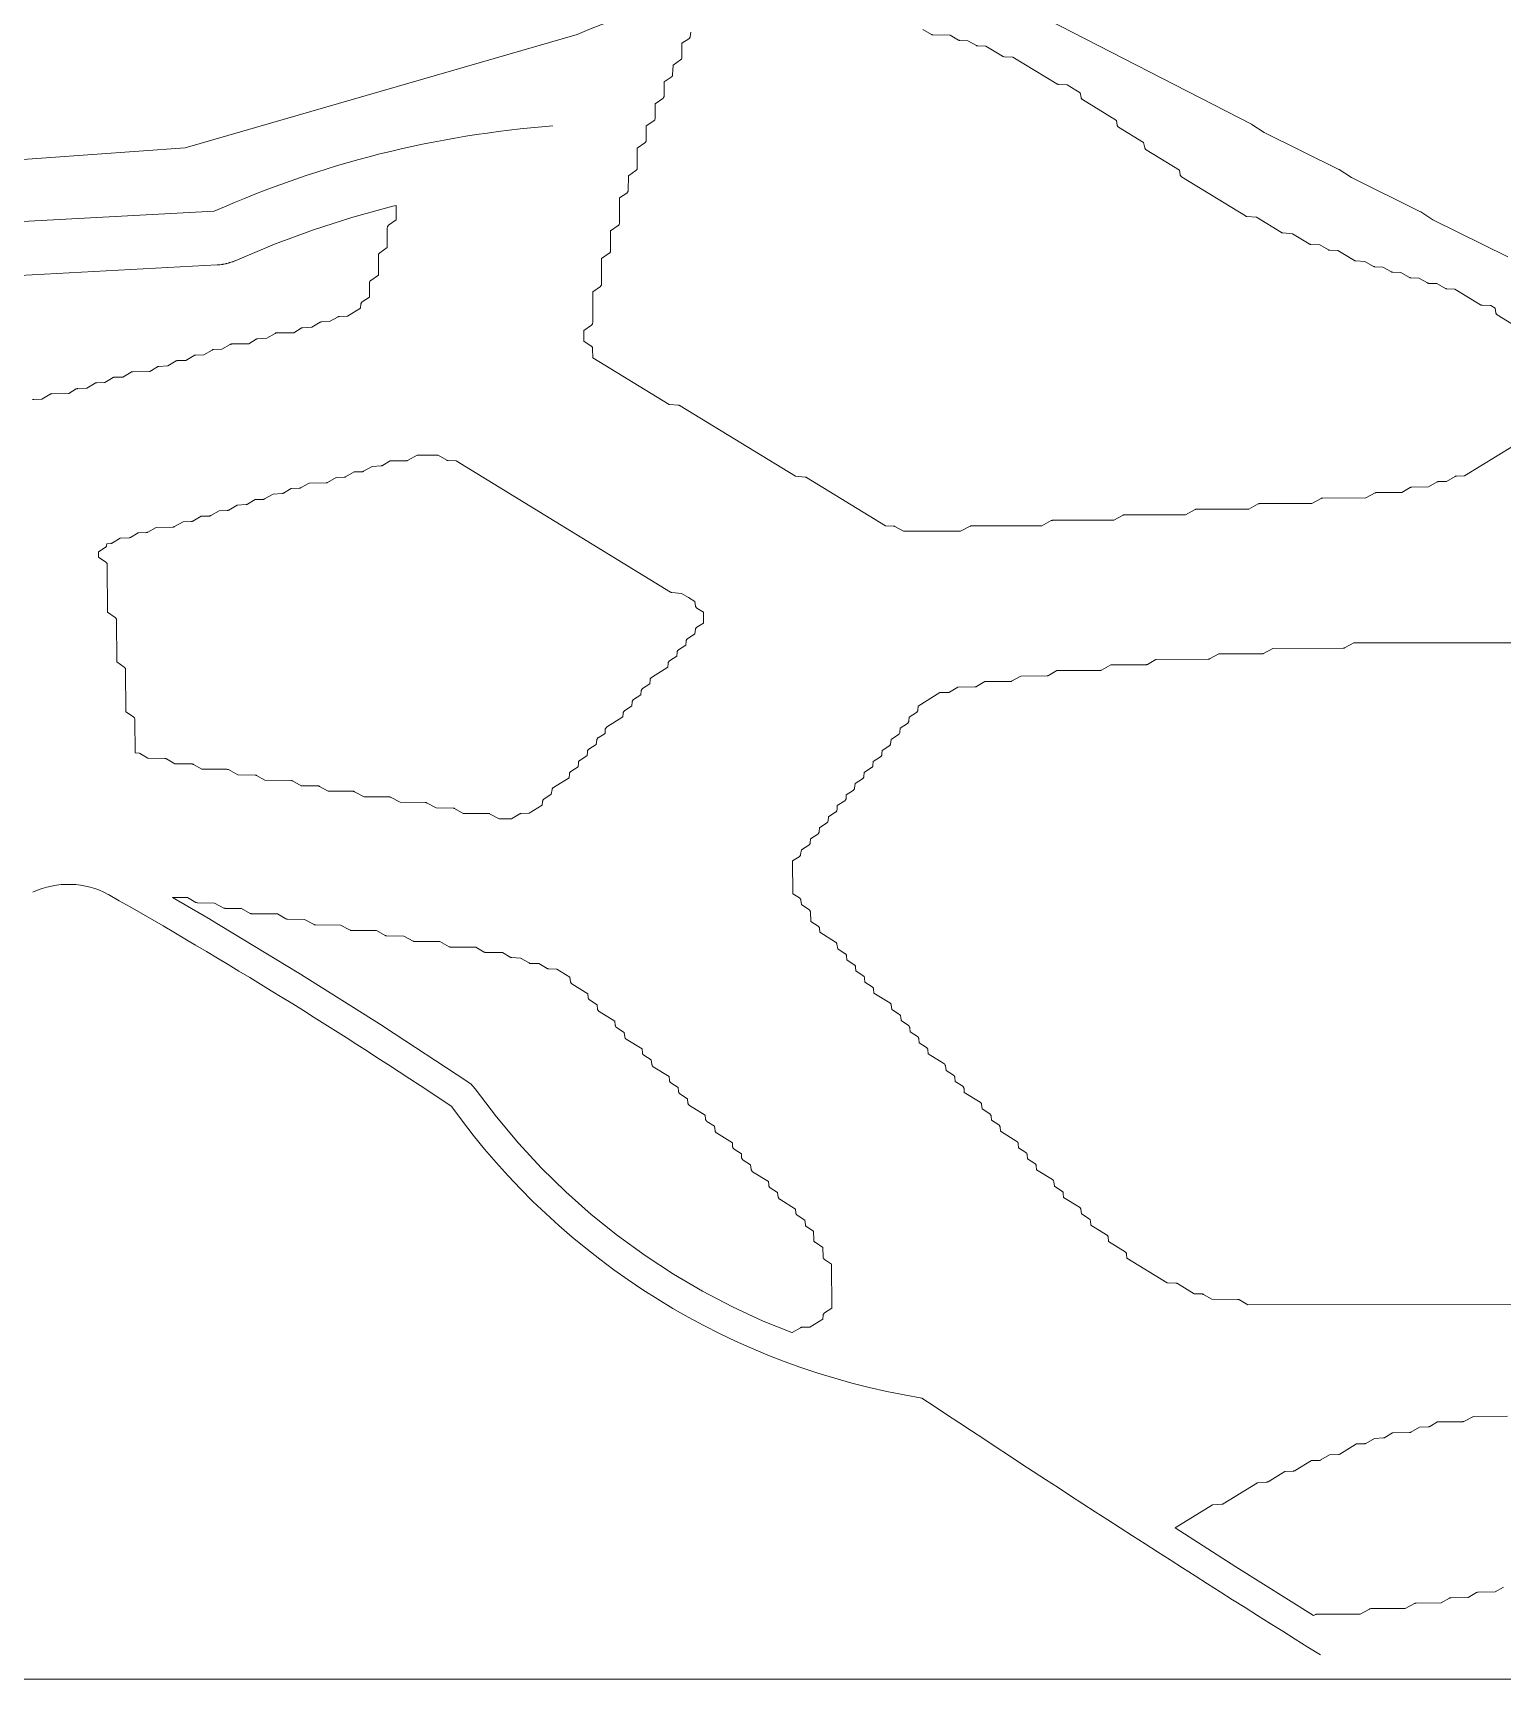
# Model space of a CAD drawing. Header units: inches. Extents: x 36 to 190, y -75 to 56.
# Drawn here: x 159.14 to 171.32, y 17.31 to 30.96 of the extents above; entities that cross this region are included whole.
import ezdxf

# ---------------------------------------------------------------- set-up
doc = ezdxf.new("R2010")
doc.units = ezdxf.units.IN
doc.layers.add('01_ORIGINAL_CAD', color=7, linetype='CONTINUOUS', lineweight=20)
doc.layers.add('03_ADDED_AREAS_SAME_COMPOSITION', color=7, linetype='CONTINUOUS', lineweight=15)

# ---------------------------------------------------------------- blocks, each defined once
blk = doc.blocks.new('03_STARFISH')
at = {"layer": '01_ORIGINAL_CAD'}
blk.add_line((71.442, 17.312), (36.248, 17.312), dxfattribs=at)
for points in [[(53.65, 30.945, -0.14301), (60.243, 31.63, -0.286424), (65.36, 28.431), (66.481, 23.89, -0.272091), (64.9, 18.954), (63.661, 17.533)], [(53.65, 30.945), (50.4, 30.004), (48.095, 29.84), (45.427, 29.473), (42.376, 26.597), (41.758, 26.597, -0.10797), (36.248, 22.954)]]:
    blk.add_lwpolyline(points, format="xyb", dxfattribs=at)
blk.add_lwpolyline([(46.027, 28.759), (46.027, 29.23), (50.643, 29.479)], dxfattribs=at)
for centre, radius, start, end in [((54.073, 21.787), 8.422, 94.2501, 114.0352), ((49.433, 23.211), 0.689, 61.2688, 115.2094), ((27.349, -15.654), 45.391, 56.1832, 60.407), ((57.468, 25.543), 5.979, 215.6658, 260.7622), ((129.159, 128.7), 131.041, 236.3299, 238.04792)]:
    blk.add_arc(centre, radius, start, end, dxfattribs=at)
at = {"layer": '03_ADDED_AREAS_SAME_COMPOSITION'}
for points in [[(61.365, 29.1), (60.744, 29.408), (60.643, 29.474), (60.64, 29.475), (60.069, 29.758), (59.968, 29.824), (59.965, 29.825), (59.344, 30.133), (59.243, 30.199), (59.241, 30.2), (57.441, 31.125)], [(56.517, 30.985), (56.587, 30.944), (56.59, 30.943), (56.593, 30.941), (56.596, 30.941), (56.6, 30.941), (56.741, 30.939), (56.811, 30.898), (56.814, 30.897), (56.817, 30.896), (56.82, 30.895), (56.823, 30.895), (56.89, 30.893), (56.961, 30.852), (56.964, 30.851), (56.967, 30.85), (56.97, 30.849), (56.973, 30.849), (57.039, 30.847), (57.177, 30.764), (57.18, 30.762), (57.183, 30.761), (57.186, 30.76), (57.189, 30.76), (57.263, 30.756), (57.626, 30.535), (57.628, 30.533), (57.631, 30.532), (57.634, 30.532), (57.637, 30.531), (57.712, 30.527), (57.821, 30.46), (57.827, 30.422), (57.827, 30.419), (57.828, 30.416), (57.83, 30.414), (57.831, 30.411), (57.833, 30.409), (57.836, 30.407), (57.838, 30.405), (58.12, 30.231), (58.126, 30.194), (58.127, 30.191), (58.128, 30.188), (58.129, 30.185), (58.131, 30.182), (58.133, 30.18), (58.135, 30.178), (58.138, 30.176), (58.346, 30.048), (58.356, 30.005), (58.357, 30.001), (58.358, 29.998), (58.36, 29.996), (58.362, 29.993), (58.364, 29.991), (58.367, 29.989), (58.644, 29.819), (58.65, 29.782), (58.65, 29.779), (58.651, 29.776), (58.653, 29.773), (58.654, 29.77), (58.656, 29.768), (58.659, 29.766), (58.661, 29.764), (59.19, 29.44), (59.192, 29.438), (59.195, 29.437), (59.198, 29.436), (59.201, 29.436), (59.282, 29.429), (59.489, 29.302), (59.491, 29.301), (59.494, 29.3), (59.497, 29.299), (59.5, 29.299), (59.581, 29.292), (59.719, 29.208), (59.722, 29.206), (59.725, 29.205), (59.728, 29.204), (59.731, 29.204), (59.806, 29.2), (59.877, 29.159), (59.879, 29.158), (59.882, 29.157), (59.885, 29.156), (59.888, 29.156), (59.955, 29.154), (60.093, 29.07), (60.096, 29.069), (60.099, 29.068), (60.102, 29.067), (60.105, 29.067), (60.179, 29.063), (60.25, 29.022), (60.253, 29.021), (60.256, 29.02), (60.259, 29.019), (60.262, 29.019), (60.329, 29.017), (60.4, 28.976), (60.402, 28.975), (60.405, 28.974), (60.408, 28.973), (60.411, 28.973), (60.478, 28.971), (60.549, 28.93), (60.552, 28.929), (60.555, 28.928), (60.558, 28.927), (60.561, 28.927), (60.628, 28.925), (60.698, 28.885), (60.701, 28.883), (60.704, 28.882), (60.707, 28.882), (60.71, 28.881), (60.777, 28.88), (60.848, 28.839), (60.851, 28.838), (60.854, 28.837), (60.857, 28.836), (60.86, 28.836), (60.926, 28.834), (61.139, 28.704), (61.142, 28.703), (61.144, 28.702), (61.147, 28.701), (61.151, 28.701), (61.225, 28.697), (61.26, 28.676), (61.265, 28.638), (61.266, 28.635), (61.267, 28.632), (61.268, 28.629), (61.27, 28.626), (61.272, 28.624), (61.274, 28.622), (61.277, 28.62), (61.483, 28.493)], [(61.412, 27.536), (61.006, 27.286), (60.939, 27.284), (60.936, 27.284), (60.933, 27.283), (60.93, 27.282), (60.927, 27.281), (60.857, 27.24), (60.79, 27.238), (60.787, 27.238), (60.784, 27.237), (60.781, 27.236), (60.778, 27.235), (60.708, 27.194), (60.567, 27.192), (60.564, 27.192), (60.56, 27.191), (60.557, 27.19), (60.555, 27.189), (60.485, 27.148), (60.277, 27.148), (60.274, 27.148), (60.271, 27.147), (60.268, 27.146), (60.265, 27.145), (60.187, 27.103), (59.829, 27.102), (59.826, 27.102), (59.823, 27.101), (59.82, 27.1), (59.817, 27.099), (59.739, 27.057), (59.307, 27.056), (59.304, 27.056), (59.301, 27.055), (59.298, 27.054), (59.295, 27.053), (59.217, 27.011), (58.785, 27.01), (58.782, 27.01), (58.778, 27.009), (58.776, 27.008), (58.773, 27.007), (58.694, 26.964), (58.188, 26.964), (58.185, 26.964), (58.182, 26.963), (58.179, 26.962), (58.176, 26.961), (58.098, 26.918), (57.591, 26.918), (57.588, 26.917), (57.585, 26.917), (57.582, 26.916), (57.579, 26.915), (57.501, 26.872), (56.919, 26.872), (56.916, 26.871), (56.913, 26.871), (56.91, 26.87), (56.907, 26.869), (56.829, 26.826), (56.355, 26.826), (56.285, 26.866), (56.282, 26.868), (56.279, 26.869), (56.276, 26.87), (56.273, 26.87), (56.206, 26.872), (55.551, 27.272), (55.549, 27.274), (55.546, 27.275), (55.543, 27.276), (55.541, 27.276), (55.459, 27.283), (54.505, 27.867), (54.502, 27.869), (54.5, 27.87), (54.497, 27.87), (54.494, 27.871), (54.413, 27.878), (53.781, 28.265), (53.778, 28.342), (53.778, 28.346), (53.777, 28.349), (53.776, 28.352), (53.774, 28.355), (53.772, 28.358), (53.769, 28.36), (53.767, 28.362), (53.706, 28.401), (53.706, 28.491), (53.769, 28.535), (53.772, 28.537), (53.774, 28.54), (53.776, 28.542), (53.778, 28.546), (53.779, 28.549), (53.779, 28.552), (53.78, 28.556), (53.78, 28.812), (53.843, 28.856), (53.845, 28.858), (53.848, 28.86), (53.85, 28.863), (53.851, 28.866), (53.852, 28.869), (53.853, 28.873), (53.853, 28.876), (53.853, 29.087), (53.916, 29.131), (53.919, 29.133), (53.921, 29.135), (53.923, 29.138), (53.925, 29.141), (53.926, 29.144), (53.927, 29.148), (53.927, 29.151), (53.927, 29.316), (53.99, 29.36), (53.993, 29.362), (53.995, 29.364), (53.997, 29.367), (53.999, 29.37), (54, 29.373), (54.001, 29.377), (54.001, 29.38), (54.001, 29.59), (54.061, 29.629), (54.064, 29.631), (54.066, 29.634), (54.068, 29.637), (54.07, 29.64), (54.071, 29.643), (54.072, 29.646), (54.072, 29.65), (54.075, 29.774), (54.138, 29.818), (54.141, 29.82), (54.143, 29.822), (54.145, 29.825), (54.147, 29.828), (54.148, 29.831), (54.149, 29.835), (54.149, 29.838), (54.149, 30.003), (54.212, 30.047), (54.215, 30.049), (54.217, 30.051), (54.219, 30.054), (54.221, 30.057), (54.222, 30.06), (54.222, 30.064), (54.223, 30.067), (54.223, 30.186), (54.286, 30.23), (54.289, 30.232), (54.291, 30.235), (54.293, 30.237), (54.295, 30.24), (54.296, 30.244), (54.297, 30.247), (54.297, 30.25), (54.297, 30.369), (54.36, 30.413), (54.363, 30.415), (54.365, 30.418), (54.367, 30.421), (54.369, 30.424), (54.37, 30.427), (54.371, 30.43), (54.371, 30.434), (54.371, 30.552), (54.431, 30.591), (54.434, 30.593), (54.436, 30.596), (54.438, 30.598), (54.44, 30.601), (54.441, 30.605), (54.442, 30.608), (54.442, 30.611), (54.445, 30.69), (54.508, 30.734), (54.511, 30.736), (54.513, 30.738), (54.515, 30.741), (54.517, 30.744), (54.518, 30.747), (54.519, 30.751), (54.519, 30.754), (54.519, 30.872), (54.575, 30.907), (54.578, 30.909), (54.58, 30.911), (54.582, 30.913), (54.584, 30.916), (54.585, 30.919), (54.586, 30.922), (54.587, 30.925), (54.592, 30.963)], [(46.472, 28.808), (50.667, 29.034), (50.667, 29.034), (50.682, 29.036), (50.683, 29.036), (50.685, 29.036), (50.687, 29.036), (50.689, 29.036), (50.702, 29.038), (50.704, 29.038), (50.709, 29.039), (50.71, 29.039), (50.714, 29.04), (50.717, 29.04), (50.719, 29.041), (50.723, 29.041), (50.739, 29.044), (50.74, 29.045), (50.742, 29.045), (50.744, 29.046), (50.746, 29.046), (50.759, 29.05), (50.761, 29.05), (50.765, 29.051), (50.767, 29.052), (50.77, 29.053), (50.774, 29.054), (50.775, 29.054), (50.78, 29.056), (50.795, 29.061), (50.796, 29.061), (50.798, 29.062), (50.8, 29.063), (50.801, 29.063), (50.814, 29.068), (50.815, 29.068), (51.142, 29.206), (51.465, 29.325), (51.792, 29.431), (52.124, 29.522), (52.151, 29.528), (52.151, 29.527), (52.151, 29.408), (52.088, 29.364), (52.085, 29.362), (52.083, 29.359), (52.081, 29.356), (52.079, 29.353), (52.078, 29.35), (52.078, 29.347), (52.077, 29.343), (52.077, 29.179), (52.014, 29.135), (52.011, 29.133), (52.009, 29.13), (52.007, 29.127), (52.005, 29.124), (52.004, 29.121), (52.004, 29.118), (52.003, 29.114), (52.003, 28.95), (51.94, 28.906), (51.937, 28.904), (51.935, 28.901), (51.933, 28.898), (51.932, 28.895), (51.93, 28.892), (51.93, 28.889), (51.929, 28.885), (51.929, 28.767), (51.869, 28.728), (51.866, 28.726), (51.864, 28.723), (51.862, 28.721), (51.86, 28.718), (51.859, 28.715), (51.858, 28.712), (51.858, 28.708), (51.856, 28.676), (51.748, 28.61), (51.681, 28.608), (51.678, 28.608), (51.675, 28.607), (51.672, 28.606), (51.67, 28.605), (51.599, 28.564), (51.532, 28.562), (51.529, 28.562), (51.526, 28.561), (51.523, 28.56), (51.52, 28.559), (51.45, 28.518), (51.375, 28.514), (51.372, 28.514), (51.369, 28.513), (51.366, 28.512), (51.364, 28.51), (51.301, 28.472), (51.16, 28.47), (51.157, 28.47), (51.153, 28.47), (51.15, 28.469), (51.148, 28.467), (51.077, 28.426), (51.002, 28.422), (50.999, 28.422), (50.996, 28.421), (50.993, 28.42), (50.991, 28.419), (50.928, 28.381), (50.787, 28.379), (50.784, 28.378), (50.781, 28.378), (50.778, 28.377), (50.775, 28.375), (50.704, 28.335), (50.637, 28.333), (50.634, 28.333), (50.631, 28.332), (50.628, 28.331), (50.626, 28.329), (50.555, 28.289), (50.488, 28.287), (50.485, 28.287), (50.482, 28.286), (50.479, 28.285), (50.477, 28.284), (50.406, 28.243), (50.339, 28.241), (50.336, 28.241), (50.333, 28.24), (50.33, 28.239), (50.327, 28.238), (50.257, 28.197), (50.182, 28.193), (50.179, 28.192), (50.176, 28.192), (50.173, 28.191), (50.171, 28.189), (50.108, 28.151), (49.967, 28.149), (49.964, 28.149), (49.96, 28.148), (49.957, 28.147), (49.955, 28.146), (49.884, 28.105), (49.817, 28.103), (49.814, 28.103), (49.811, 28.103), (49.808, 28.102), (49.805, 28.1), (49.735, 28.059), (49.668, 28.058), (49.665, 28.057), (49.662, 28.057), (49.659, 28.056), (49.656, 28.054), (49.586, 28.013), (49.511, 28.009), (49.508, 28.009), (49.505, 28.008), (49.502, 28.007), (49.499, 28.006), (49.437, 27.968), (49.296, 27.966), (49.292, 27.966), (49.289, 27.965), (49.286, 27.964), (49.283, 27.962), (49.213, 27.922), (49.146, 27.92), (49.143, 27.92), (49.14, 27.919), (49.137, 27.918)], [(61.625, 20.416), (59.211, 20.415), (59.141, 20.456), (59.138, 20.457), (59.135, 20.458), (59.132, 20.459), (59.128, 20.459), (58.912, 20.461), (58.842, 20.501), (58.839, 20.503), (58.836, 20.504), (58.833, 20.504), (58.83, 20.505), (58.764, 20.506), (58.626, 20.59), (58.623, 20.592), (58.62, 20.593), (58.617, 20.593), (58.614, 20.594), (58.54, 20.598), (58.207, 20.801), (58.204, 20.834), (58.204, 20.837), (58.203, 20.84), (58.202, 20.843), (58.2, 20.846), (58.198, 20.849), (58.196, 20.851), (58.193, 20.853), (58.056, 20.939), (58.051, 20.977), (58.05, 20.98), (58.049, 20.983), (58.048, 20.986), (58.046, 20.989), (58.044, 20.991), (58.042, 20.993), (58.039, 20.995), (57.907, 21.076), (57.905, 21.108), (57.905, 21.112), (57.904, 21.115), (57.902, 21.118), (57.901, 21.121), (57.899, 21.123), (57.896, 21.126), (57.894, 21.128), (57.832, 21.168), (57.826, 21.206), (57.825, 21.209), (57.824, 21.212), (57.823, 21.215), (57.821, 21.218), (57.819, 21.22), (57.817, 21.222), (57.815, 21.224), (57.683, 21.305), (57.68, 21.337), (57.68, 21.341), (57.679, 21.344), (57.678, 21.347), (57.676, 21.35), (57.674, 21.352), (57.672, 21.354), (57.669, 21.356), (57.607, 21.397), (57.602, 21.435), (57.601, 21.438), (57.6, 21.441), (57.599, 21.444), (57.597, 21.446), (57.595, 21.449), (57.592, 21.451), (57.59, 21.453), (57.458, 21.534), (57.456, 21.566), (57.455, 21.569), (57.455, 21.573), (57.453, 21.576), (57.452, 21.578), (57.45, 21.581), (57.447, 21.583), (57.445, 21.585), (57.383, 21.625), (57.381, 21.658), (57.381, 21.661), (57.38, 21.664), (57.378, 21.667), (57.377, 21.67), (57.375, 21.673), (57.372, 21.675), (57.37, 21.677), (57.308, 21.717), (57.306, 21.749), (57.306, 21.753), (57.305, 21.756), (57.303, 21.759), (57.302, 21.762), (57.3, 21.764), (57.297, 21.767), (57.294, 21.769), (57.159, 21.854), (57.156, 21.887), (57.156, 21.89), (57.155, 21.893), (57.154, 21.896), (57.152, 21.899), (57.15, 21.902), (57.148, 21.904), (57.145, 21.906), (57.084, 21.946), (57.081, 21.978), (57.081, 21.981), (57.08, 21.985), (57.079, 21.988), (57.077, 21.99), (57.075, 21.993), (57.073, 21.995), (57.07, 21.997), (57.008, 22.038), (57.003, 22.076), (57.002, 22.079), (57.001, 22.082), (56.999, 22.085), (56.998, 22.087), (56.996, 22.09), (56.993, 22.092), (56.991, 22.094), (56.859, 22.175), (56.857, 22.207), (56.856, 22.21), (56.856, 22.214), (56.854, 22.217), (56.853, 22.219), (56.851, 22.222), (56.848, 22.224), (56.846, 22.226), (56.784, 22.266), (56.782, 22.299), (56.781, 22.302), (56.781, 22.305), (56.779, 22.308), (56.778, 22.311), (56.776, 22.314), (56.773, 22.316), (56.771, 22.318), (56.709, 22.358), (56.703, 22.396), (56.702, 22.399), (56.701, 22.402), (56.7, 22.405), (56.698, 22.408), (56.696, 22.41), (56.694, 22.412), (56.691, 22.414), (56.56, 22.495), (56.557, 22.528), (56.557, 22.531), (56.556, 22.534), (56.555, 22.537), (56.553, 22.54), (56.551, 22.542), (56.549, 22.545), (56.546, 22.547), (56.485, 22.587), (56.482, 22.619), (56.482, 22.622), (56.481, 22.626), (56.48, 22.629), (56.478, 22.631), (56.476, 22.634), (56.474, 22.636), (56.471, 22.638), (56.41, 22.678), (56.408, 22.711), (56.407, 22.714), (56.406, 22.717), (56.405, 22.72), (56.403, 22.723), (56.401, 22.726), (56.399, 22.728), (56.396, 22.73), (56.335, 22.77), (56.333, 22.802), (56.332, 22.806), (56.331, 22.809), (56.33, 22.812), (56.328, 22.815), (56.326, 22.817), (56.324, 22.819), (56.321, 22.821), (56.259, 22.862), (56.254, 22.9), (56.253, 22.903), (56.252, 22.906), (56.251, 22.909), (56.249, 22.911), (56.247, 22.914), (56.245, 22.916), (56.242, 22.918), (56.11, 22.999), (56.108, 23.031), (56.108, 23.034), (56.107, 23.038), (56.105, 23.041), (56.104, 23.043), (56.102, 23.046), (56.099, 23.048), (56.097, 23.05), (56.035, 23.09), (56.033, 23.123), (56.033, 23.126), (56.032, 23.129), (56.03, 23.132), (56.029, 23.135), (56.027, 23.138), (56.024, 23.14), (56.022, 23.142), (55.961, 23.182), (55.958, 23.214), (55.958, 23.218), (55.957, 23.221), (55.956, 23.224), (55.954, 23.227), (55.952, 23.229), (55.95, 23.231), (55.947, 23.233), (55.886, 23.273), (55.883, 23.306), (55.883, 23.309), (55.882, 23.312), (55.881, 23.315), (55.879, 23.318), (55.877, 23.321), (55.875, 23.323), (55.872, 23.325), (55.81, 23.365), (55.804, 23.404), (55.804, 23.407), (55.803, 23.41), (55.801, 23.412), (55.8, 23.415), (55.798, 23.417), (55.795, 23.42), (55.793, 23.421), (55.661, 23.503), (55.659, 23.535), (55.658, 23.538), (55.657, 23.541), (55.656, 23.544), (55.654, 23.547), (55.652, 23.55), (55.65, 23.552), (55.647, 23.554), (55.587, 23.593), (55.584, 23.671), (55.583, 23.675), (55.582, 23.678), (55.581, 23.681), (55.58, 23.684), (55.577, 23.687), (55.575, 23.689), (55.572, 23.691), (55.51, 23.732), (55.505, 23.77), (55.504, 23.773), (55.503, 23.776), (55.502, 23.779), (55.5, 23.781), (55.498, 23.784), (55.496, 23.786), (55.493, 23.788), (55.437, 23.822), (55.436, 24.094), (55.492, 24.129), (55.494, 24.131), (55.497, 24.133), (55.499, 24.135), (55.5, 24.138), (55.502, 24.141), (55.503, 24.144), (55.503, 24.147), (55.509, 24.185), (55.571, 24.225), (55.573, 24.227), (55.576, 24.23), (55.578, 24.232), (55.579, 24.235), (55.581, 24.238), (55.581, 24.241), (55.582, 24.245), (55.584, 24.277), (55.645, 24.317), (55.648, 24.319), (55.65, 24.321), (55.652, 24.324), (55.654, 24.327), (55.655, 24.33), (55.656, 24.333), (55.656, 24.336), (55.658, 24.369), (55.719, 24.409), (55.722, 24.411), (55.724, 24.413), (55.726, 24.416), (55.728, 24.418), (55.729, 24.421), (55.73, 24.425), (55.73, 24.428), (55.733, 24.46), (55.794, 24.5), (55.796, 24.502), (55.799, 24.505), (55.801, 24.507), (55.802, 24.51), (55.804, 24.513), (55.804, 24.516), (55.805, 24.52), (55.807, 24.552), (55.868, 24.592), (55.871, 24.594), (55.873, 24.596), (55.875, 24.599), (55.877, 24.602), (55.878, 24.605), (55.879, 24.608), (55.879, 24.611), (55.881, 24.643), (55.938, 24.679), (55.941, 24.681), (55.943, 24.683), (55.945, 24.685), (55.947, 24.688), (55.948, 24.691), (55.949, 24.694), (55.949, 24.697), (55.955, 24.735), (56.017, 24.775), (56.019, 24.777), (56.022, 24.779), (56.024, 24.782), (56.025, 24.785), (56.027, 24.788), (56.027, 24.791), (56.028, 24.794), (56.03, 24.827), (56.091, 24.867), (56.094, 24.869), (56.096, 24.871), (56.098, 24.874), (56.1, 24.877), (56.101, 24.88), (56.102, 24.883), (56.102, 24.886), (56.104, 24.919), (56.165, 24.958), (56.168, 24.96), (56.17, 24.963), (56.172, 24.965), (56.174, 24.968), (56.175, 24.971), (56.176, 24.974), (56.177, 24.978), (56.179, 25.01), (56.235, 25.045), (56.238, 25.047), (56.24, 25.049), (56.242, 25.052), (56.244, 25.054), (56.245, 25.057), (56.246, 25.06), (56.247, 25.063), (56.252, 25.101), (56.314, 25.142), (56.317, 25.144), (56.319, 25.146), (56.321, 25.149), (56.323, 25.151), (56.324, 25.155), (56.325, 25.158), (56.325, 25.161), (56.327, 25.194), (56.388, 25.233), (56.391, 25.235), (56.393, 25.238), (56.395, 25.24), (56.397, 25.243), (56.398, 25.246), (56.399, 25.249), (56.4, 25.253), (56.402, 25.285), (56.463, 25.325), (56.465, 25.327), (56.468, 25.329), (56.47, 25.332), (56.471, 25.335), (56.473, 25.338), (56.473, 25.341), (56.474, 25.344), (56.476, 25.376), (56.658, 25.489), (56.725, 25.49), (56.728, 25.491), (56.731, 25.491), (56.734, 25.492), (56.737, 25.494), (56.807, 25.534), (56.948, 25.536), (56.951, 25.536), (56.955, 25.537), (56.958, 25.538), (56.96, 25.54), (57.03, 25.58), (57.238, 25.581), (57.241, 25.581), (57.244, 25.581), (57.247, 25.582), (57.25, 25.584), (57.329, 25.626), (57.545, 25.628), (57.548, 25.628), (57.551, 25.629), (57.554, 25.63), (57.557, 25.631), (57.627, 25.672), (57.984, 25.673), (57.987, 25.673), (57.99, 25.673), (57.993, 25.674), (57.996, 25.676), (58.074, 25.718), (58.365, 25.72), (58.369, 25.72), (58.372, 25.721), (58.375, 25.722), (58.378, 25.723), (58.448, 25.764), (58.88, 25.765), (58.883, 25.765), (58.886, 25.765), (58.889, 25.766), (58.891, 25.768), (58.97, 25.81), (59.327, 25.811), (59.33, 25.811), (59.333, 25.811), (59.336, 25.812), (59.339, 25.814), (59.417, 25.856), (59.999, 25.857), (60.002, 25.857), (60.005, 25.858), (60.008, 25.858), (60.011, 25.86), (60.089, 25.902), (61.459, 25.903)], [(61.329, 18.075), (61.259, 18.034), (61.118, 18.032), (61.115, 18.032), (61.112, 18.032), (61.109, 18.03), (61.106, 18.029), (61.036, 17.988), (60.894, 17.987), (60.891, 17.986), (60.888, 17.986), (60.885, 17.985), (60.882, 17.983), (60.812, 17.943), (60.604, 17.942), (60.601, 17.942), (60.598, 17.941), (60.595, 17.94), (60.592, 17.939), (60.514, 17.897), (60.231, 17.896), (60.228, 17.896), (60.225, 17.895), (60.222, 17.894), (60.219, 17.893), (60.141, 17.851), (59.783, 17.85), (59.78, 17.85), (59.777, 17.849), (59.774, 17.848), (59.772, 17.847), (59.754, 17.838), (59.11, 18.243), (58.606, 18.565), (58.918, 18.757), (58.993, 18.761), (58.996, 18.761), (58.999, 18.762), (59.002, 18.763), (59.004, 18.765), (59.291, 18.94), (59.365, 18.944), (59.368, 18.945), (59.371, 18.946), (59.374, 18.947), (59.377, 18.948), (59.515, 19.032), (59.589, 19.036), (59.592, 19.037), (59.595, 19.037), (59.598, 19.038), (59.601, 19.04), (59.738, 19.124), (59.804, 19.125), (59.808, 19.126), (59.811, 19.126), (59.814, 19.127), (59.816, 19.129), (59.887, 19.17), (59.962, 19.174), (59.965, 19.174), (59.968, 19.175), (59.971, 19.176), (59.973, 19.177), (60.111, 19.261), (60.177, 19.263), (60.18, 19.263), (60.183, 19.264), (60.186, 19.265), (60.189, 19.266), (60.26, 19.307), (60.334, 19.311), (60.337, 19.312), (60.34, 19.312), (60.343, 19.313), (60.346, 19.315), (60.409, 19.353), (60.55, 19.355), (60.553, 19.355), (60.556, 19.356), (60.559, 19.357), (60.562, 19.358), (60.633, 19.399), (60.707, 19.403), (60.71, 19.403), (60.713, 19.404), (60.716, 19.405), (60.719, 19.407), (60.781, 19.445), (60.989, 19.445), (60.992, 19.445), (60.995, 19.446), (60.998, 19.447), (61.001, 19.448), (61.079, 19.49), (61.362, 19.491)]]:
    blk.add_lwpolyline(points, dxfattribs=at)
for points in [[(52.498, 27.456), (52.569, 27.415), (52.571, 27.414), (52.574, 27.413), (52.577, 27.412), (52.58, 27.412), (52.647, 27.41), (54.423, 26.323), (54.426, 26.322), (54.429, 26.321), (54.431, 26.32), (54.434, 26.319), (54.515, 26.312), (54.573, 26.277), (54.625, 26.245), (54.631, 26.207), (54.632, 26.204), (54.633, 26.201), (54.634, 26.199), (54.636, 26.196), (54.638, 26.194), (54.64, 26.191), (54.642, 26.19), (54.698, 26.155), (54.699, 26.066), (54.643, 26.031), (54.64, 26.03), (54.638, 26.027), (54.636, 26.025), (54.634, 26.022), (54.633, 26.02), (54.632, 26.017), (54.632, 26.014), (54.626, 25.975), (54.564, 25.935), (54.562, 25.933), (54.559, 25.931), (54.557, 25.928), (54.556, 25.925), (54.554, 25.922), (54.554, 25.919), (54.553, 25.916), (54.551, 25.883), (54.49, 25.843), (54.487, 25.841), (54.485, 25.839), (54.483, 25.836), (54.481, 25.834), (54.48, 25.831), (54.479, 25.827), (54.479, 25.824), (54.477, 25.792), (54.416, 25.752), (54.413, 25.75), (54.411, 25.747), (54.409, 25.745), (54.407, 25.742), (54.406, 25.739), (54.405, 25.736), (54.404, 25.733), (54.402, 25.7), (54.267, 25.614), (54.265, 25.612), (54.262, 25.61), (54.26, 25.608), (54.258, 25.605), (54.257, 25.602), (54.256, 25.598), (54.256, 25.595), (54.253, 25.562), (54.193, 25.523), (54.19, 25.521), (54.188, 25.518), (54.186, 25.516), (54.184, 25.513), (54.183, 25.51), (54.182, 25.507), (54.181, 25.503), (54.179, 25.471), (54.118, 25.431), (54.116, 25.429), (54.113, 25.427), (54.111, 25.424), (54.11, 25.421), (54.108, 25.418), (54.107, 25.415), (54.107, 25.412), (54.105, 25.379), (54.044, 25.339), (54.041, 25.337), (54.039, 25.335), (54.037, 25.332), (54.035, 25.33), (54.034, 25.327), (54.033, 25.323), (54.033, 25.32), (54.03, 25.288), (53.895, 25.202), (53.893, 25.2), (53.89, 25.198), (53.888, 25.195), (53.886, 25.192), (53.885, 25.189), (53.884, 25.186), (53.884, 25.183), (53.882, 25.15), (53.825, 25.115), (53.822, 25.113), (53.82, 25.111), (53.818, 25.109), (53.816, 25.106), (53.815, 25.103), (53.814, 25.1), (53.813, 25.097), (53.808, 25.059), (53.746, 25.019), (53.744, 25.017), (53.741, 25.014), (53.739, 25.012), (53.738, 25.009), (53.736, 25.006), (53.736, 25.003), (53.735, 24.999), (53.733, 24.967), (53.672, 24.927), (53.669, 24.925), (53.667, 24.923), (53.665, 24.92), (53.663, 24.917), (53.662, 24.914), (53.661, 24.911), (53.661, 24.908), (53.659, 24.875), (53.598, 24.835), (53.595, 24.833), (53.593, 24.831), (53.591, 24.828), (53.589, 24.826), (53.588, 24.823), (53.587, 24.819), (53.586, 24.816), (53.584, 24.784), (53.453, 24.703), (53.451, 24.701), (53.448, 24.699), (53.446, 24.696), (53.445, 24.694), (53.443, 24.691), (53.442, 24.688), (53.442, 24.685), (53.436, 24.647), (53.375, 24.606), (53.372, 24.604), (53.37, 24.602), (53.368, 24.599), (53.366, 24.597), (53.365, 24.593), (53.364, 24.59), (53.363, 24.587), (53.361, 24.555), (53.253, 24.489), (53.187, 24.487), (53.184, 24.486), (53.181, 24.486), (53.178, 24.485), (53.175, 24.483), (53.105, 24.443), (53.004, 24.443), (52.925, 24.485), (52.923, 24.486), (52.92, 24.487), (52.917, 24.488), (52.914, 24.488), (52.706, 24.488), (52.635, 24.529), (52.632, 24.53), (52.629, 24.531), (52.626, 24.532), (52.623, 24.532), (52.481, 24.534), (52.403, 24.576), (52.4, 24.578), (52.397, 24.579), (52.394, 24.579), (52.391, 24.579), (52.183, 24.58), (52.104, 24.622), (52.101, 24.623), (52.098, 24.624), (52.095, 24.625), (52.092, 24.625), (51.884, 24.626), (51.805, 24.668), (51.803, 24.669), (51.8, 24.67), (51.797, 24.671), (51.794, 24.671), (51.586, 24.671), (51.515, 24.712), (51.512, 24.713), (51.509, 24.714), (51.506, 24.715), (51.503, 24.715), (51.362, 24.717), (51.291, 24.757), (51.288, 24.759), (51.285, 24.76), (51.282, 24.76), (51.279, 24.761), (51.063, 24.762), (50.993, 24.803), (50.99, 24.804), (50.987, 24.805), (50.984, 24.806), (50.981, 24.806), (50.839, 24.808), (50.76, 24.851), (50.757, 24.852), (50.754, 24.853), (50.751, 24.853), (50.748, 24.854), (50.54, 24.854), (50.47, 24.894), (50.467, 24.896), (50.464, 24.897), (50.461, 24.897), (50.458, 24.898), (50.316, 24.9), (50.246, 24.94), (50.243, 24.941), (50.24, 24.943), (50.237, 24.943), (50.234, 24.943), (50.093, 24.945), (50.03, 24.983), (50.027, 24.984), (50.024, 24.986), (50.022, 24.986), (50.019, 24.987), (49.986, 24.989), (49.984, 25.266), (49.984, 25.27), (49.983, 25.273), (49.982, 25.276), (49.98, 25.279), (49.978, 25.282), (49.976, 25.284), (49.973, 25.287), (49.91, 25.331), (49.908, 25.678), (49.908, 25.682), (49.907, 25.685), (49.906, 25.688), (49.904, 25.691), (49.902, 25.694), (49.9, 25.697), (49.897, 25.699), (49.834, 25.743), (49.832, 26.091), (49.832, 26.094), (49.831, 26.097), (49.83, 26.101), (49.828, 26.104), (49.826, 26.106), (49.824, 26.109), (49.821, 26.111), (49.758, 26.155), (49.756, 26.549), (49.756, 26.552), (49.755, 26.555), (49.754, 26.558), (49.752, 26.562), (49.75, 26.564), (49.748, 26.567), (49.745, 26.569), (49.682, 26.613), (49.682, 26.656), (49.738, 26.691), (49.74, 26.693), (49.743, 26.696), (49.745, 26.698), (49.747, 26.701), (49.748, 26.704), (49.749, 26.708), (49.752, 26.723), (49.789, 26.726), (49.792, 26.727), (49.795, 26.727), (49.798, 26.728), (49.8, 26.73), (49.863, 26.768), (49.938, 26.772), (49.941, 26.772), (49.944, 26.773), (49.947, 26.774), (49.949, 26.776), (50.012, 26.814), (50.079, 26.816), (50.082, 26.816), (50.085, 26.816), (50.088, 26.818), (50.091, 26.819), (50.161, 26.859), (50.302, 26.861), (50.305, 26.862), (50.309, 26.862), (50.312, 26.863), (50.314, 26.865), (50.385, 26.905), (50.452, 26.907), (50.455, 26.908), (50.458, 26.908), (50.461, 26.909), (50.464, 26.911), (50.534, 26.951), (50.601, 26.953), (50.604, 26.953), (50.607, 26.954), (50.61, 26.955), (50.613, 26.957), (50.683, 26.997), (50.75, 26.999), (50.753, 26.999), (50.756, 27), (50.759, 27.001), (50.762, 27.002), (50.832, 27.043), (50.907, 27.047), (50.91, 27.048), (50.913, 27.048), (50.916, 27.05), (50.919, 27.051), (50.981, 27.089), (51.048, 27.091), (51.051, 27.091), (51.054, 27.092), (51.057, 27.093), (51.06, 27.094), (51.131, 27.135), (51.205, 27.139), (51.208, 27.139), (51.211, 27.14), (51.214, 27.141), (51.217, 27.143), (51.28, 27.181), (51.346, 27.183), (51.349, 27.183), (51.352, 27.183), (51.355, 27.184), (51.358, 27.186), (51.428, 27.226), (51.57, 27.228), (51.573, 27.229), (51.576, 27.229), (51.579, 27.23), (51.582, 27.232), (51.652, 27.272), (51.719, 27.274), (51.722, 27.275), (51.725, 27.275), (51.728, 27.276), (51.731, 27.278), (51.801, 27.318), (51.868, 27.32), (51.871, 27.32), (51.874, 27.321), (51.877, 27.322), (51.88, 27.324), (51.951, 27.364), (52.025, 27.368), (52.028, 27.369), (52.031, 27.37), (52.034, 27.371), (52.037, 27.372), (52.1, 27.41), (52.233, 27.41), (52.236, 27.411), (52.239, 27.411), (52.242, 27.412), (52.244, 27.413), (52.323, 27.456)], [(50.295, 23.791), (50.42, 23.791), (50.491, 23.75), (50.493, 23.749), (50.496, 23.748), (50.5, 23.747), (50.503, 23.747), (50.644, 23.745), (50.723, 23.703), (50.726, 23.702), (50.729, 23.701), (50.732, 23.7), (50.735, 23.7), (50.868, 23.699), (50.939, 23.659), (50.942, 23.658), (50.945, 23.657), (50.948, 23.656), (50.951, 23.656), (51.167, 23.654), (51.237, 23.613), (51.24, 23.612), (51.243, 23.611), (51.246, 23.61), (51.249, 23.61), (51.391, 23.608), (51.47, 23.566), (51.473, 23.565), (51.476, 23.564), (51.479, 23.563), (51.482, 23.563), (51.69, 23.562), (51.769, 23.52), (51.771, 23.519), (51.774, 23.518), (51.777, 23.517), (51.78, 23.517), (51.988, 23.517), (52.059, 23.476), (52.061, 23.475), (52.064, 23.474), (52.068, 23.473), (52.071, 23.473), (52.213, 23.471), (52.291, 23.429), (52.294, 23.428), (52.297, 23.427), (52.3, 23.426), (52.303, 23.426), (52.511, 23.425), (52.59, 23.383), (52.593, 23.382), (52.596, 23.381), (52.599, 23.38), (52.602, 23.38), (52.81, 23.38), (52.88, 23.339), (52.883, 23.338), (52.886, 23.337), (52.889, 23.336), (52.892, 23.336), (53.033, 23.334), (53.096, 23.296), (53.099, 23.295), (53.102, 23.294), (53.105, 23.293), (53.108, 23.293), (53.182, 23.289), (53.253, 23.248), (53.256, 23.246), (53.259, 23.245), (53.262, 23.245), (53.265, 23.245), (53.332, 23.243), (53.403, 23.202), (53.406, 23.201), (53.408, 23.2), (53.411, 23.199), (53.415, 23.199), (53.481, 23.197), (53.59, 23.13), (53.596, 23.092), (53.597, 23.089), (53.598, 23.086), (53.599, 23.084), (53.601, 23.081), (53.603, 23.079), (53.605, 23.076), (53.607, 23.075), (53.739, 22.993), (53.742, 22.961), (53.742, 22.958), (53.743, 22.955), (53.744, 22.952), (53.746, 22.949), (53.748, 22.946), (53.75, 22.944), (53.753, 22.942), (53.815, 22.902), (53.82, 22.863), (53.821, 22.86), (53.822, 22.857), (53.824, 22.855), (53.825, 22.852), (53.827, 22.85), (53.83, 22.848), (53.832, 22.846), (53.964, 22.765), (53.966, 22.732), (53.967, 22.729), (53.967, 22.726), (53.969, 22.723), (53.97, 22.72), (53.972, 22.717), (53.975, 22.715), (53.977, 22.713), (54.04, 22.673), (54.045, 22.635), (54.046, 22.632), (54.047, 22.629), (54.048, 22.626), (54.05, 22.623), (54.052, 22.621), (54.054, 22.619), (54.057, 22.617), (54.188, 22.536), (54.191, 22.503), (54.191, 22.5), (54.192, 22.497), (54.193, 22.494), (54.195, 22.491), (54.197, 22.489), (54.199, 22.486), (54.202, 22.484), (54.264, 22.444), (54.27, 22.406), (54.27, 22.403), (54.271, 22.4), (54.273, 22.397), (54.274, 22.394), (54.276, 22.392), (54.279, 22.39), (54.281, 22.388), (54.413, 22.307), (54.415, 22.274), (54.416, 22.271), (54.417, 22.268), (54.418, 22.265), (54.42, 22.262), (54.422, 22.26), (54.424, 22.257), (54.427, 22.255), (54.488, 22.216), (54.49, 22.183), (54.491, 22.18), (54.492, 22.176), (54.493, 22.173), (54.495, 22.171), (54.497, 22.168), (54.499, 22.166), (54.502, 22.164), (54.564, 22.123), (54.569, 22.085), (54.57, 22.082), (54.571, 22.079), (54.572, 22.076), (54.574, 22.074), (54.576, 22.071), (54.578, 22.069), (54.581, 22.067), (54.712, 21.986), (54.715, 21.954), (54.715, 21.951), (54.716, 21.948), (54.717, 21.945), (54.719, 21.942), (54.721, 21.939), (54.724, 21.937), (54.726, 21.935), (54.788, 21.894), (54.794, 21.856), (54.794, 21.853), (54.795, 21.85), (54.797, 21.847), (54.799, 21.845), (54.801, 21.842), (54.803, 21.84), (54.805, 21.839), (54.937, 21.757), (54.939, 21.725), (54.94, 21.722), (54.941, 21.719), (54.942, 21.716), (54.944, 21.713), (54.946, 21.71), (54.948, 21.708), (54.951, 21.706), (55.012, 21.666), (55.014, 21.634), (55.015, 21.63), (55.016, 21.627), (55.017, 21.624), (55.019, 21.621), (55.021, 21.619), (55.023, 21.616), (55.026, 21.614), (55.088, 21.574), (55.093, 21.536), (55.094, 21.533), (55.095, 21.53), (55.096, 21.527), (55.098, 21.524), (55.1, 21.522), (55.102, 21.52), (55.105, 21.518), (55.237, 21.437), (55.239, 21.405), (55.239, 21.401), (55.24, 21.398), (55.242, 21.395), (55.243, 21.392), (55.245, 21.39), (55.248, 21.387), (55.25, 21.385), (55.312, 21.345), (55.318, 21.307), (55.319, 21.304), (55.32, 21.301), (55.321, 21.298), (55.323, 21.295), (55.325, 21.293), (55.327, 21.291), (55.33, 21.289), (55.461, 21.208), (55.464, 21.176), (55.464, 21.172), (55.465, 21.169), (55.466, 21.166), (55.468, 21.163), (55.47, 21.161), (55.472, 21.159), (55.475, 21.157), (55.537, 21.116), (55.542, 21.078), (55.543, 21.075), (55.544, 21.072), (55.546, 21.069), (55.547, 21.067), (55.549, 21.064), (55.551, 21.062), (55.554, 21.06), (55.61, 21.025), (55.611, 20.953), (55.611, 20.95), (55.612, 20.946), (55.613, 20.943), (55.615, 20.94), (55.617, 20.937), (55.619, 20.935), (55.622, 20.933), (55.686, 20.889), (55.689, 20.81), (55.689, 20.807), (55.69, 20.804), (55.691, 20.8), (55.693, 20.797), (55.695, 20.795), (55.697, 20.792), (55.7, 20.79), (55.76, 20.751), (55.761, 20.387), (55.701, 20.348), (55.699, 20.346), (55.696, 20.344), (55.694, 20.341), (55.693, 20.338), (55.691, 20.335), (55.691, 20.332), (55.69, 20.329), (55.688, 20.296), (55.58, 20.23), (55.514, 20.228), (55.511, 20.228), (55.508, 20.227), (55.505, 20.226), (55.502, 20.225), (55.432, 20.184), (55.43, 20.184), (55.193, 20.28), (54.938, 20.398), (54.689, 20.528), (54.448, 20.669), (54.213, 20.823), (53.986, 20.988), (53.767, 21.164), (53.557, 21.35), (53.356, 21.548), (53.164, 21.755), (52.982, 21.973), (52.806, 22.205), (52.805, 22.206), (52.789, 22.225), (52.787, 22.227), (52.769, 22.245), (52.766, 22.246), (52.746, 22.261), (52.745, 22.262), (52.046, 22.721), (52.045, 22.721), (52.042, 22.724), (52.042, 22.724), (51.334, 23.17), (51.334, 23.17), (51.331, 23.172), (51.33, 23.172), (50.615, 23.605), (50.615, 23.605), (50.611, 23.607), (50.611, 23.608)]]:
    blk.add_lwpolyline(points, close=True, dxfattribs=at)

msp = doc.modelspace()

# ---------------------------------------------------------------- block references
msp.add_blockref('03_STARFISH', (110, 0))

doc.saveas('drawing.dxf')
